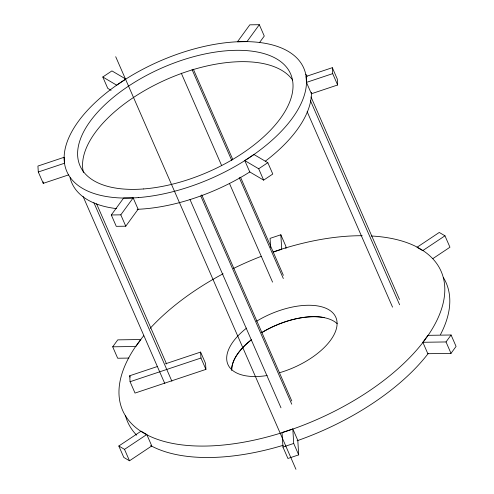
<?xml version="1.0" encoding="UTF-8"?>
<svg xmlns="http://www.w3.org/2000/svg" width="494" height="494" viewBox="0 0 494 494"><rect width="100%" height="100%" fill="white"/><g stroke="black" fill="none" stroke-linecap="round" stroke-linejoin="round"><path stroke-width="0.74" d="M111.304 214.976L123.648 198.032L133.158 197.89L138.116 209.246L125.772 226.196L116.263 226.332L111.304 214.976L120.808 214.841L133.158 197.89M259.313 24.7L246.969 41.65L237.46 41.786L249.81 24.836L259.313 24.7L264.271 36.056L259.424 42.712M112.7 346.819L117.763 339.866L140.932 339.526L135.869 346.479L112.7 346.819L117.683 358.236L128.897 358.076M422.852 342.286L427.915 335.333L451.084 334.994L456.073 346.411L451.01 353.364L427.835 353.704L422.852 342.286L446.02 341.947L451.084 334.994M102.795 76.996L111.928 70.908L125.828 79.083L116.689 85.178L102.795 76.996L107.754 88.352L111.064 90.297M244.796 160.593L253.935 154.505L267.828 162.687L272.787 174.036L263.648 180.131L249.754 171.949L244.796 160.593L258.689 168.775L263.648 180.131M258.689 168.775L267.828 162.687M118.813 446.008L141.093 431.163L146.792 434.522L151.782 445.934L129.502 460.785L123.803 457.425L118.813 446.008L124.513 449.367L129.502 460.785M124.513 449.367L146.792 434.522M444.964 235.805L422.691 250.649L416.992 247.296L439.265 232.452L444.964 235.805L449.954 247.222L432.769 258.677M332.326 67.684L306.082 76.453L306.453 82.399L311.411 93.755L337.649 84.987L337.285 79.034L332.326 67.684L332.69 73.637L337.649 84.987M38.291 171.998L64.535 163.23L64.164 157.277L37.927 166.046L38.291 171.998L43.256 183.348L68.765 174.827M306.453 82.399L332.69 73.637M285.964 248.476L285.828 246.185L280.839 234.767L270.076 238.361L270.638 247.525M273.12 252.15L281.734 249.272L280.839 234.767M165.515 363.8L200.601 352.08L205.56 363.43L205.924 369.382L135.029 393.07L130.07 381.714L129.7 375.761L157.475 366.486M130.07 381.714L200.965 358.026L200.601 352.08M292.812 428.946L282.049 432.54L282.945 447.051L287.934 458.469L298.697 454.869L297.802 440.364L292.812 428.946L293.708 443.451L298.697 454.869M282.945 447.051L293.708 443.451M446.02 341.947L451.01 353.364M311.022 96.954L399.529 299.543M310.498 100.776L399.621 304.779M307.126 111.625L392.551 307.151M193.327 69.203L232.804 159.556M240.51 177.204L283.377 275.319M192.049 69.574L231.828 160.636M239.232 177.574L283.328 278.517M181.286 73.186L221.683 165.657M229.395 183.305L272.565 282.13M201.743 194.895L291.793 401.011M200.774 195.976L291.75 404.209M190.011 199.588L280.987 407.822M115.707 56.717L295.955 469.3M200.965 358.026L205.924 369.382M120.808 214.841L125.772 226.196M96.565 203.756L166.571 363.992M93.879 202.639L171.9 381.226M83.109 196.544L164.829 383.597M129.7 375.761L130.286 377.101M311.319 92.267L311.411 93.755M43.163 181.86L43.256 183.348M311.448 92.823A129.249 64.035 -23.6 0 1 265.272 161.223M249.859 171.906A129.249 64.035 -23.6 0 1 137.141 209.314M116.646 208.629A129.249 64.035 -23.6 0 1 70.062 177.692M305.91 74.359A129.249 64.035 -23.6 0 1 307.132 76.329M83.418 172.523A114.886 56.921 -23.6 0 1 166.632 79.41A114.886 56.921 -23.6 0 1 292.664 80.108M443.421 277.591A173.764 86.092 -23.6 0 1 440.475 334.599M428.304 353.389A173.764 86.092 -23.6 0 1 297.073 440.765M283.365 445.242A173.764 86.092 -23.6 0 1 150.565 445.545M136.665 435.183A173.764 86.092 -23.6 0 1 125.451 415.553M371.179 235.978A173.764 86.092 -23.6 0 1 418.801 347.56A173.764 86.092 -23.6 0 1 194.574 445.921A173.764 86.092 -23.6 0 1 143.711 335.759M150.133 328.38A173.764 86.092 -23.6 0 1 223.09 273.775M233.335 268.538A173.764 86.092 -23.6 0 1 261.277 256.306M273.089 251.977A173.764 86.092 -23.6 0 1 362.182 235.718M231.686 370.16A58.879 29.171 -23.6 0 1 251.613 339.502M261.561 332.66A58.879 29.171 -23.6 0 1 337.192 323.681M231.723 370.105A58.879 29.035 -23.8 0 1 251.656 339.637M262.147 332.45A58.879 29.035 -23.8 0 1 324.15 317.599M256.565 321.224A58.879 29.171 -23.6 0 1 335.784 317.197A58.879 29.171 -23.6 0 1 279.666 372.692M267.168 375.526A58.879 29.171 -23.6 0 1 227.913 364.43A58.879 29.171 -23.6 0 1 246.617 328.072M138.487 197.581A129.249 64.035 -23.6 0 0 305.52 73.353A129.249 64.035 -23.6 0 0 111.928 88.599A129.249 64.035 -23.6 0 0 138.487 197.581M143.686 188.943A114.886 56.921 -23.6 0 0 292.164 78.515A114.886 56.921 -23.6 0 0 120.085 92.069A114.886 56.921 -23.6 0 0 143.686 188.943"/></g></svg>
